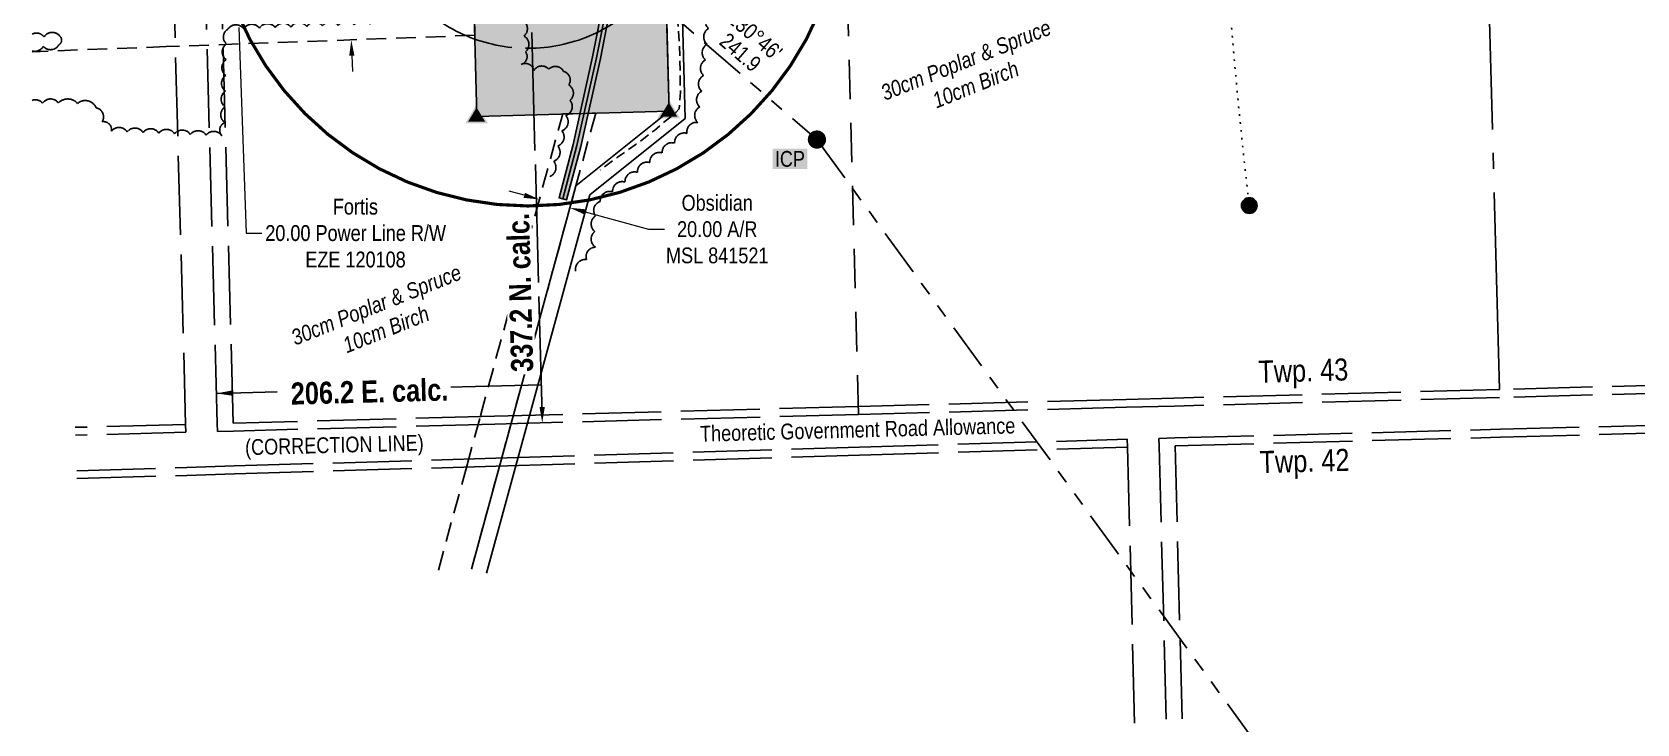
# Model space of a CAD drawing. Extents: x 624559 to 631602, y 5835336 to 5838851.
# Drawn here: x 625816 to 626833, y 5836910 to 5837348 of the extents above; entities that cross this region are included whole.
import ezdxf
from ezdxf.enums import TextEntityAlignment as Align

# ---------------------------------------------------------------- set-up
doc = ezdxf.new("R2010")
doc.units = 0
doc.header["$LTSCALE"] = 5
for name, pattern in [('0', [1, 1, 0]), ('foc-ACCESSROAD', [3.75, 2.5, -1.25]), ('foc-BUFFER', [16.75, 15, -1.75]), ('foc-COORDS', [16.75, 15, -1.75]), ('foc-DOT', [1, 0.2, -0.8]), ('foc-DRILLPATH', [14.75, 6, -1.75, 1.75, -1.75, 1.75, -1.75]), ('foc-LSD', [8, 5, -3]), ('foc-QUARTERLINE', [33, 25, -3, 2, -3]), ('foc-UNSURVEYED', [12.5, 10, -2.5]), ('UG_PIPE', [1.875, 1.25, -0.625])]:
    doc.linetypes.add(name, pattern=pattern)
for name, color, linetype in [('ABADATA-DRILL', 8, 'foc-DOT'), ('ABADATA-DRILL-T', 8, 'Continuous'), ('AS-PIPE-UG', 44, 'UG_PIPE'), ('AS-ROADS', 254, 'Continuous'), ('AUX-BUFFER', 7, 'foc-BUFFER'), ('C-AR', 13, 'foc-ACCESSROAD'), ('D-TXT', 6, 'Continuous'), ('F-RW', 190, 'Continuous'), ('L-BD', 7, 'Continuous'), ('L-MON', 1, 'Continuous'), ('L-ROAD-T', 7, 'Continuous'), ('L-SECLBL', 7, 'Continuous'), ('L-SECQ', 8, 'foc-QUARTERLINE'), ('L-SECTION-LSD', 7, 'foc-LSD'), ('L-USEC', 7, 'foc-UNSURVEYED'), ('P-OFFSETS', 7, 'foc-COORDS'), ('P-PDRILLPATH', 12, 'foc-DRILLPATH'), ('P-PROPOSED', 10, 'Continuous'), ('P-PROPOSED-H', 21, 'Continuous'), ('T-BUSH', 110, '0'), ('T-BUSH-T', 110, 'Continuous')]:
    doc.layers.add(name, color=color, linetype=linetype)
doc.layers.add('C-AR-T', color=13, linetype='Continuous', lineweight=9)
doc.layers.add('F-EZE-T', color=190, linetype='Continuous', lineweight=9)
doc.styles.add('80CG', font='ARIALN.TTF', dxfattribs={"height": 10})
doc.styles.add('80L', font='ARIALN.TTF', dxfattribs={"height": 10})
doc.styles.add('80LS', font='ARIALNI.TTF', dxfattribs={"height": 10})
doc.dimstyles.new('Compass 5 000', dxfattribs={"dimscale": 5, "dimtxt": 9, "dimasz": 2, "dimexe": 0.2, "dimexo": 0.0625, "dimgap": 0.5, "dimtad": 0, "dimtih": 1, "dimtoh": 1, "dimzin": 0, "dimdsep": 46, "dimtxsty": '80CG', "dimcen": 0.1, "dimse1": 1, "dimse2": 1, "dimclrd": 256, "dimclrt": 256, "dimaunit": 1, "dimadec": 4, "dimazin": 0, "dimtfac": 0.06, "dimtofl": 0, "dimtmove": 0, "dimatfit": 1, "dimfxl": 0.2, "dimtolj": 1, "dimtzin": 0, "dimlwd": -1, "dimarcsym": 0})

# ---------------------------------------------------------------- blocks, each defined once
blk = doc.blocks.new('LABEL_ROAD_THEORETIC')
at = {"layer": 'L-ROAD-T', "style": '80L'}
blk.add_text('Theoretic Government Road Allowance', height=10, dxfattribs=at).set_placement((0, 0), align=Align.MIDDLE_CENTER)
blk = doc.blocks.new('STRIA')
blk.add_hatch(color=255).paths.add_polyline_path([(-0.04, 1.52), (-1.47, -0.87), (1.39, -0.87)])
blk = doc.blocks.new('STRIAA')
blk.add_blockref('STRIA', (0, 0))
blk = doc.blocks.new('STRIB')
at = {"color": 1}
blk.add_solid([(-1.12, -0.67), (-0.04, 1.13), (1.04, -0.67)], dxfattribs=at)
blk = doc.blocks.new('STRIBB')
blk.add_blockref('STRIB', (0, 0))
blk = doc.blocks.new('STRICC')
for name in ['STRIAA', 'STRIBB']:
    blk.add_blockref(name, (0, 0))
blk = doc.blocks.new('fdspike')
blk.add_blockref('STRICC', (0, 0))
blk = doc.blocks.new('BH-Existing')
at = {"layer": 'ABADATA-DRILL-T'}
h = blk.add_hatch(color=256, dxfattribs=at)
h.dxf.hatch_style = 1
edge = h.paths.add_edge_path()
edge.add_arc((0, 0), 0.5, 0, 360)
blk.add_circle((0, 0), 0.5, dxfattribs=at)
blk = doc.blocks.new('plbh')
at = {"layer": 'L-MON'}
h = blk.add_hatch(color=255, dxfattribs=at)
h.dxf.hatch_style = 1
edge = h.paths.add_edge_path()
edge.add_arc((0, 0), 1.16, 0, 360)
h = blk.add_hatch(color=256, dxfattribs=at)
h.dxf.hatch_style = 1
h.paths.add_polyline_path([(-0.96, 0, 1), (0.96, 0, 1)])
h.paths.add_polyline_path([(0.91, 0, -1), (-0.91, 0, -1)], flags=16)
h.paths.add_polyline_path([(0.45, 0, -1), (-0.45, 0, -1)], flags=0)
h = blk.add_hatch(color=256, dxfattribs=at)
h.dxf.hatch_style = 1
h.paths.add_polyline_path([(-0.45, 0, 1), (0.45, 0, 1)])
h.paths.add_polyline_path([(0.4, 0, -1), (-0.4, 0, -1)], flags=16)
at = {"layer": 'L-MON', "color": 240}
for radius in [0.96, 0.91, 0.45, 0.4]:
    blk.add_circle((0, 0), radius, dxfattribs=at)
blk = doc.blocks.new('ICP_text')
at = {"color": 14, "insert": (-10.8, -0.5), "char_height": 10, "attachment_point": 5, "style": '80L', "bg_fill": 1, "box_fill_scale": 1.15, "bg_fill_color": 255, "bg_fill_transparency": 0}
blk.add_mtext_dynamic_manual_height_columns('ICP', width=19.07, gutter_width=47.5, heights=[0], dxfattribs=at)
blk = doc.blocks.new('*D79')
at = {"layer": 'C-AR-T', "transparency": 16777216}
for p, q in [((626013.7, 5837460.1), (626003.7, 5837460.1)), ((626016.5, 5837383.9), (626013.7, 5837460.1)), ((626018.4, 5837333.5), (626018.7, 5837323.5))]:
    blk.add_line(p, q, dxfattribs=at)
for points in [[(626018.2, 5837384), (626014.8, 5837383.8), (626016.9, 5837373.9)], [(626020, 5837333.5), (626016.7, 5837333.4), (626018, 5837343.5)]]:
    blk.add_solid(points, dxfattribs=at)
at = {"layer": 'C-AR-T', "transparency": 16777216, "insert": (625972.6, 5837460.1), "char_height": 10, "attachment_point": 5, "style": '80CG'}
blk.add_mtext('\\A1;Obsidian\\P30.48 A/R\\PMSL 12506', dxfattribs=at)
blk = doc.blocks.new('*D81')
at = {"layer": 'C-AR-T', "transparency": 16777216}
for p, q in [((626127.6, 5837244.9), (626118, 5837247.5)), ((626166.3, 5837234.4), (626206.5, 5837223.4)), ((626206.5, 5837223.4), (626216.5, 5837223.4))]:
    blk.add_line(p, q, dxfattribs=at)
for points in [[(626128.1, 5837246.5), (626127.2, 5837243.3), (626137.3, 5837242.3)], [(626166.7, 5837236), (626165.8, 5837232.8), (626156.6, 5837237)]]:
    blk.add_solid(points, dxfattribs=at)
at = {"layer": 'C-AR-T', "transparency": 16777216, "insert": (626250, 5837223.4), "char_height": 10, "attachment_point": 5, "style": '80CG'}
blk.add_mtext('\\A1;Obsidian\\P20.00 A/R\\PMSL 841521', dxfattribs=at)

msp = doc.modelspace()

# ---------------------------------------------------------------- hatches: boundary and pattern name
at = {"layer": 'AS-ROADS'}
h = msp.add_hatch(color=256, dxfattribs=at)
h.dxf.hatch_style = 1
h.paths.add_polyline_path([(626207.136, 5838043.135), (626208.235, 5838016.292), (626211.284, 5837907.673), (626215.249, 5837800.568), (626218.64, 5837693.696), (626220.812, 5837601.357), (626218.67, 5837565.85), (626211.028, 5837493.13), (626207.241, 5837464.571), (626195.298, 5837407.382), (626183.448, 5837370.033), (626175.899, 5837331.645), (626163.425, 5837275.861), (626154.533, 5837242.041), (626149.697, 5837243.313), (626158.565, 5837277.043), (626171.005, 5837332.673), (626178.596, 5837371.275), (626190.456, 5837408.652), (626202.309, 5837465.411), (626206.062, 5837493.72), (626213.686, 5837566.262), (626215.808, 5837601.449), (626213.642, 5837693.558), (626210.251, 5837800.396), (626206.286, 5837907.511), (626203.237, 5838016.12), (626202.14, 5838042.931)])
at = {"layer": 'P-PROPOSED-H'}
h = msp.add_hatch(color=256, dxfattribs=at)
h.dxf.hatch_style = 1
h.paths.add_polyline_path([(626219.471, 5837298.171), (626097.649, 5837294.974), (626095.523, 5837376.82), (626054.033, 5837375.265), (626050.932, 5837457.899), (626133.575, 5837544.918), (626197.644, 5837483.943), (626189.521, 5837419.06), (626204.738, 5837419.478), (626216.306, 5837419.837)])

# ---------------------------------------------------------------- linework, layer by layer
at = {"layer": 'ABADATA-DRILL', "flags": 128}
msp.add_lwpolyline([(626482.861, 5838842.671), (626482.774, 5838824.405), (626482.706, 5838805.446), (626482.757, 5838786.121), (626483.049, 5838767.142), (626483.538, 5838748.299), (626484.602, 5838729.66), (626486.293, 5838710.737), (626488.118, 5838692.049), (626489.969, 5838673.91), (626491.932, 5838655.715), (626494.172, 5838636.827), (626496.393, 5838617.938), (626498.43, 5838599.565), (626500.461, 5838581.011), (626502.452, 5838562.117), (626504.464, 5838543.152), (626506.16, 5838524.05), (626507.631, 5838505.132), (626509.009, 5838485.951), (626510.269, 5838466.707), (626511.459, 5838447.792), (626512.46, 5838428.491), (626513.447, 5838409.36), (626514.535, 5838390.142), (626515.563, 5838370.942), (626516.476, 5838351.589), (626517.248, 5838332.613), (626517.917, 5838313.374), (626518.686, 5838294.127), (626519.685, 5838274.917), (626520.774, 5838255.668), (626522.028, 5838236.645), (626523.407, 5838217.414), (626524.732, 5838198.352), (626526.041, 5838179.119), (626527.058, 5838159.939), (626527.806, 5838140.742), (626528.497, 5838121.444), (626529.048, 5838102.152), (626529.499, 5838082.807), (626529.91, 5838063.521), (626530.51, 5838044.22), (626531.401, 5838024.927), (626532.42, 5838005.676), (626533.617, 5837986.521), (626534.996, 5837967.31), (626536.415, 5837948.081), (626537.858, 5837929.082), (626539.316, 5837909.893), (626540.615, 5837890.67), (626541.749, 5837871.643), (626542.889, 5837852.366), (626544.134, 5837833.302), (626545.403, 5837814.059), (626546.498, 5837794.991), (626547.557, 5837775.742), (626548.706, 5837756.535), (626549.876, 5837737.269), (626551.084, 5837718.084), (626552.372, 5837698.861), (626553.748, 5837679.78), (626555.256, 5837660.573), (626556.794, 5837641.406), (626558.281, 5837622.228), (626559.65, 5837603.017), (626560.814, 5837583.971), (626561.951, 5837564.834), (626563.09, 5837545.587), (626564.217, 5837526.43), (626565.461, 5837507.396), (626566.752, 5837488.113), (626568.039, 5837468.95), (626569.325, 5837449.847), (626570.574, 5837430.602), (626571.79, 5837411.507), (626573.078, 5837392.314), (626574.438, 5837373.053), (626575.881, 5837354.044), (626577.471, 5837334.769), (626579.192, 5837315.507), (626581.028, 5837296.368), (626582.985, 5837277.233), (626585.029, 5837258.199), (626587.294, 5837238.391)], dxfattribs=at)
at = {"layer": 'AS-PIPE-UG', "flags": 128}
msp.add_lwpolyline([(626146, 5838048.602), (626151.573, 5838045.202), (626157.975, 5838036.351), (626166.708, 5838023.197), (626174.697, 5838009.67), (626178.697, 5838008.842), (626189.468, 5838006.625), (626221.021, 5838000.941), (626230.447, 5837999.722), (626233.821, 5837997.051), (626234.801, 5837991.904), (626234.462, 5837984.347), (626234.851, 5837956.484), (626235.735, 5837916.675), (626236.278, 5837884.748), (626237.54, 5837833.971), (626238.762, 5837776.648), (626239.719, 5837720.042), (626241.887, 5837654.879), (626242.597, 5837604.121), (626241.549, 5837580.528), (626239.384, 5837552.697), (626233.246, 5837508.282), (626226.88, 5837464.246), (626223.098, 5837411.099), (626224.38, 5837372.609), (626225.064, 5837354.206), (626226.009, 5837340.164), (626226.475, 5837323.654), (626226.656, 5837310.323), (626225.947, 5837299.662), (626223.646, 5837297.122), (626217.818, 5837292.592), (626210.127, 5837286.097), (626198.678, 5837277.24), (626186.865, 5837269.161), (626175.737, 5837260.867)], dxfattribs=at)
at = {"layer": 'AS-ROADS', "flags": 128}
for points in [[(626204.638, 5838043.033), (626205.736, 5838016.206), (626208.785, 5837907.592), (626212.75, 5837800.482), (626216.141, 5837693.627), (626218.31, 5837601.403), (626216.178, 5837566.056), (626208.545, 5837493.425), (626204.775, 5837464.991), (626192.877, 5837408.017), (626181.022, 5837370.654), (626173.452, 5837332.159), (626160.995, 5837276.452), (626152.115, 5837242.677)], [(626183.448, 5837370.033), (626175.899, 5837331.645), (626163.425, 5837275.861), (626154.533, 5837242.041), (626149.697, 5837243.313), (626158.565, 5837277.043), (626171.005, 5837332.673), (626178.596, 5837371.275)]]:
    msp.add_lwpolyline(points, dxfattribs=at)
at = {"layer": 'AUX-BUFFER', "color": 251, "linetype": 'foc-BUFFER', "const_width": 2, "flags": 128}
msp.add_lwpolyline([(626167.385, 5837634.629, 0.47029636), (625930.081, 5837438.139, 1), (626330.081, 5837438.139, 0.33327724), (626186.12, 5837630.127, 0.33327724)], format="xyb", dxfattribs=at)
at = {"layer": 'AUX-BUFFER', "color": 251, "linetype": 'foc-BUFFER'}
msp.add_circle((626130.081, 5837438.139), 100, dxfattribs=at)
at = {"layer": 'C-AR'}
msp.add_lwpolyline([(625815.646, 5837366.373), (625885.93, 5837369.008), (626095.557, 5837376.863), (626096.402, 5837346.405), (625900.702, 5837339.179), (625815.646, 5837335.967)], dxfattribs=at)
at = {"layer": 'C-AR', "elevation": 984.41}
msp.add_lwpolyline([(626073.203, 5837007.244), (626091.176, 5837073.198), (626099.884, 5837105.154), (626152.016, 5837296.47), (626172.944, 5837297.019), (626160.422, 5837250.981), (626094.117, 5837007.84)], dxfattribs=at)
at = {"layer": 'F-EZE-T'}
for p, q in [((625946.622, 5837351.246, 984.76), (625951.276, 5837220.822, 984.76)), ((625951.276, 5837220.822, 984.76), (625961.273, 5837220.822, 984.76))]:
    msp.add_line(p, q, dxfattribs=at)
at = {"layer": 'F-RW'}
for points in [[(626094.117, 5837007.84), (626160.422, 5837250.981), (626219.46, 5837298.24), (626216.883, 5837397.311), (626220.11, 5837421.161), (626241.069, 5837585.814), (626231.297, 5837999.199), (626201.794, 5837998.533), (626201.224, 5837998.52), (626191.235, 5837998.286), (626187.108, 5837998.187), (626171.243, 5837997.782), (626142.95, 5838045.009), (626057.958, 5838080.656), (626019.396, 5838105.368), (625996.827, 5838137.23), (625985.624, 5838176.914), (625980.164, 5838249.463)], [(626103.761, 5837005.21), (626169.21, 5837245.21), (626229.582, 5837293.538), (626226.897, 5837396.767), (626230.021, 5837419.86), (626251.08, 5837585.299), (626241.357, 5837999.428), (626241.054, 5838009.457), (626201.558, 5838008.527), (626200.991, 5838008.513), (626190.999, 5838008.278), (626186.862, 5838008.18), (626176.82, 5838007.924), (626149.84, 5838052.959), (626062.623, 5838089.54), (626026.428, 5838112.735), (626005.979, 5838141.603), (625995.517, 5838178.665), (625990.092, 5838250.744)]]:
    msp.add_lwpolyline(points, dxfattribs=at)
at = {"layer": 'L-SECQ'}
msp.add_line((626745.858, 5837121.8), (626724.647, 5837922.102), dxfattribs=at)
at = {"layer": 'L-SECTION-LSD'}
msp.add_line((626339.591, 5837105.967), (626295.89, 5838755.397), dxfattribs=at)
at = {"layer": 'L-USEC'}
for p, q in [((625901.586, 5837519.795), (625912.965, 5837099.657)), ((625933.063, 5837100.186), (625921.684, 5837520.324)), ((625943.119, 5837100.459), (625931.74, 5837520.596)), ((626745.858, 5837121.799), (626539.453, 5837116.312)), ((626929.764, 5837126.689), (626745.858, 5837121.799)), ((626929.897, 5837121.661), (626745.992, 5837116.771)), ((626339.458, 5837110.995), (626108.876, 5837104.865)), ((626509.3, 5837115.511), (626339.458, 5837110.995)), ((626509.434, 5837110.483), (626339.591, 5837105.967)), ((626539.453, 5837116.312), (626509.3, 5837115.511)), ((626539.587, 5837111.284), (626509.434, 5837110.483)), ((626745.992, 5837116.771), (626539.587, 5837111.284)), ((625912.965, 5837099.657), (625843.014, 5837097.785)), ((626108.876, 5837104.865), (625943.119, 5837100.459)), ((626109.01, 5837099.837), (625943.253, 5837095.43)), ((626108.876, 5837104.865), (626108.876, 5837104.865)), ((626339.591, 5837105.967), (626109.01, 5837099.837)), ((626746.527, 5837096.536), (626930.416, 5837101.433)), ((625913.1, 5837094.629), (625843.177, 5837092.758)), ((626340.134, 5837085.144), (626509.934, 5837090.234)), ((626540.105, 5837091.037), (626746.527, 5837096.536)), ((626540.239, 5837086.009), (626746.661, 5837091.507)), ((626746.661, 5837091.507), (626930.55, 5837096.405)), ((625943.841, 5837073.265), (626109.603, 5837078.234)), ((626109.603, 5837078.234), (626340.134, 5837085.144)), ((626109.754, 5837073.206), (626340.285, 5837080.116)), ((626340.285, 5837080.116), (626510.085, 5837085.206)), ((626510.085, 5837085.206), (626521.048, 5836662.234)), ((626541.145, 5836662.78), (626530.182, 5837085.748)), ((626551.202, 5836663.04), (626540.239, 5837086.009)), ((625843.908, 5837070.27), (625913.689, 5837072.362)), ((625844.072, 5837065.243), (625913.84, 5837067.334)), ((625913.689, 5837072.362), (625943.841, 5837073.265)), ((625913.84, 5837067.334), (625943.992, 5837068.237)), ((625943.992, 5837068.237), (626109.754, 5837073.206))]:
    msp.add_line(p, q, dxfattribs=at)
at = {"layer": 'L-USEC', "flags": 128}
for points in [[(625913.099, 5837094.636), (625912.965, 5837099.657)], [(625933.196, 5837095.165), (625933.063, 5837100.186)], [(625933.196, 5837095.165), (625943.253, 5837095.43)], [(626510.068, 5837085.213), (626509.934, 5837090.234)], [(626540.105, 5837091.037), (626530.048, 5837090.769)], [(626530.182, 5837085.748), (626530.048, 5837090.769)]]:
    msp.add_lwpolyline(points, dxfattribs=at)
at = {"layer": 'P-OFFSETS'}
for p, q in [((626138.916, 5837105.802), (626130.081, 5837438.139)), ((626138.412, 5837124.748), (625932.546, 5837119.276))]:
    msp.add_line(p, q, dxfattribs=at)
for points in [[(625942.462, 5837121.166), (625942.678, 5837117.839), (625932.546, 5837119.276)], [(626140.687, 5837110.641), (626137.353, 5837110.63), (626139.053, 5837100.635)]]:
    msp.add_solid(points, dxfattribs=at)
at = {"layer": 'P-PDRILLPATH'}
for p, q in [((626130.081, 5837438.139), (626313.19, 5837280.265)), ((626313.19, 5837280.265), (626595.19, 5836892.505))]:
    msp.add_line(p, q, dxfattribs=at)
at = {"layer": 'P-PROPOSED', "flags": 128}
msp.add_lwpolyline([(626219.471, 5837298.171), (626097.649, 5837294.974), (626095.523, 5837376.82), (626054.033, 5837375.265), (626050.932, 5837457.899), (626133.575, 5837544.918), (626197.644, 5837483.943), (626189.521, 5837419.06), (626204.738, 5837419.478), (626216.306, 5837419.837)], close=True, dxfattribs=at)
at = {"layer": 'T-BUSH', "flags": 128}
for points in [[(626160.248, 5837196.894, -0.52056705), (626167.12, 5837204.154, -0.52056705), (626172.867, 5837211.969, -0.52056705), (626172.477, 5837221.958, -0.52056705), (626172.828, 5837231.898, -0.52056705), (626175.803, 5837240.99, -0.52056705), (626183.666, 5837247.164, -0.52056705), (626191.528, 5837253.337, -0.52056705), (626199.391, 5837259.51, -0.52056705), (626207.253, 5837265.683, -0.52056705), (626215.116, 5837271.857, -0.52056705), (626222.978, 5837278.03, -0.52056705), (626230.841, 5837284.203, -0.52056705), (626237.71, 5837291.073, -0.52056705), (626238.922, 5837300.995, -0.52056705), (626240.134, 5837310.918, -0.52056705), (626241.347, 5837320.841, -0.52056705), (626242.559, 5837330.763, -0.52056705), (626243.559, 5837340.709, -0.52056705), (626244.528, 5837350.659, -0.52056705), (626245.498, 5837360.608, -0.52056705), (626244.519, 5837370.507, -0.52056705), (626243.002, 5837380.388, -0.52056705), (626241.486, 5837390.269, -0.52056705), (626239.969, 5837400.15, -0.52056705), (626238.453, 5837410.03, -0.52056705), (626236.937, 5837419.911, -0.52056705), (626235.877, 5837429.793, -0.52056705), (626237.329, 5837439.684, -0.52056705), (626238.781, 5837449.574, -0.52056705), (626240.233, 5837459.465, -0.52056705), (626241.686, 5837469.355, -0.52056705), (626243.138, 5837479.245, -0.52056705), (626244.59, 5837489.136, -0.52056705), (626246.042, 5837499.026, -0.52056705), (626247.494, 5837508.917, -0.52056705), (626248.946, 5837518.807, -0.52056705), (626250.399, 5837528.698, -0.52056705), (626251.851, 5837538.588, -0.52056705), (626253.303, 5837548.478, -0.52056705), (626254.552, 5837558.39, -0.52056705), (626255.154, 5837568.368, -0.52056705), (626255.757, 5837578.346, -0.52056705), (626256.359, 5837588.325, -0.52056705), (626256.885, 5837598.307, -0.52056705), (626257.371, 5837608.292, -0.52056705), (626262.978, 5837610.382, -0.52056705), (626272.293, 5837606.754, -0.52056705), (626281.608, 5837603.127, -0.52056705), (626290.923, 5837599.5, -0.52056705), (626300.239, 5837595.873, -0.52056705), (626308.991, 5837591.06, -0.52056705), (626317.689, 5837586.134, -0.52056705), (626326.388, 5837581.208, -0.52056705), (626335.036, 5837576.195, -0.52056705), (626343.673, 5837571.162, -0.52056705), (626352.31, 5837566.129, -0.52056705), (626360.89, 5837561, -0.52056705), (626368.482, 5837554.552, -0.52056705), (626375.806, 5837547.749, -0.52056705), (626383.131, 5837540.946, -0.52056705), (626392.801, 5837538.804, -0.52056705), (626402.796, 5837538.72, -0.52056705), (626412.792, 5837538.669, -0.52056705), (626422.77, 5837538.951, -0.52056705), (626432.701, 5837540.098, -0.52056705), (626442.631, 5837541.246, -0.52056705), (626452.412, 5837541.587, -0.52056705)], [(626143.774, 5837256.817, 0.52056705), (626146.348, 5837266.48, 0.52056705), (626148.922, 5837276.143, 0.52056705), (626151.496, 5837285.806, 0.52056705), (626154.07, 5837295.469, 0.52056705), (626156.644, 5837305.133, 0.52056705), (626155.852, 5837314.936, 0.52056705), (626152.574, 5837323.495, 0.52056705), (626143.257, 5837324.81, 0.52056705), (626133.67, 5837324.005, 0.52056705), (626125.749, 5837327.892, 0.52056705), (626128.451, 5837335.955, 0.52056705), (626127.514, 5837345.911, 0.52056705), (626126.576, 5837355.866, 0.52056705), (626119.568, 5837358.524, 0.52056705), (626109.608, 5837357.631, 0.52056705), (626099.648, 5837356.738, 0.52056705), (626089.688, 5837355.845, 0.52056705), (626079.703, 5837355.344, 0.52056705), (626069.711, 5837354.955, 0.52056705), (626059.718, 5837354.566, 0.52056705), (626049.726, 5837354.177, 0.52056705), (626039.733, 5837353.787, 0.52056705), (626029.741, 5837353.398, 0.52056705), (626019.748, 5837353.009, 0.52056705), (626009.756, 5837352.62, 0.52056705), (625999.762, 5837352.274, 0.52056705), (625989.768, 5837351.939, 0.52056705), (625979.773, 5837351.603, 0.52056705), (625969.779, 5837351.268, 0.52056705), (625959.785, 5837350.932, 0.52056705), (625949.79, 5837350.597, 0.52056705), (625939.796, 5837350.261, 0.52056705), (625938.889, 5837340.937, 0.52056705), (625938.664, 5837330.94, 0.52056705), (625938.438, 5837320.942, 0.52056705), (625938.213, 5837310.945, 0.52056705), (625937.987, 5837300.947, 0.52056705), (625937.762, 5837290.95, 0.52056705), (625935.927, 5837282.667, 0.52056705), (625925.936, 5837283.08, 0.52056705), (625915.944, 5837283.492, 0.52056705), (625905.953, 5837283.905, 0.52056705), (625895.961, 5837284.317, 0.52056705), (625885.97, 5837284.729, 0.52056705), (625875.978, 5837285.142, 0.52056705), (625865.987, 5837285.554, 0.52056705), (625860.114, 5837291.569, 0.52056705), (625856.172, 5837300.42, 0.52056705), (625844.479, 5837303.155, 0.43921393), (625832.302, 5837303.502, 0.52056705), (625822.321, 5837303.321, 0.31062957), (625815.646, 5837305.132, 0.31062957)], [(625815.646, 5837336.442, 0.35261143), (625822.732, 5837339.343, 0.52056705), (625832.675, 5837340.407, 0.52056705), (625833.253, 5837345.83, 0.52056705), (625823.262, 5837345.407, 0.36175403), (625815.646, 5837347.137, 0.36175403)]]:
    msp.add_lwpolyline(points, format="xyb", dxfattribs=at)

# ---------------------------------------------------------------- block references
at = {"color": 5, "xscale": 0.9992933248890303, "yscale": 0.9992933248890303, "zscale": 0.9992933248890303}
msp.add_blockref('ICP_text', (626306.868, 5837268.444), dxfattribs=at)
at = {"layer": 'ABADATA-DRILL-T', "xscale": 9.999999999999988, "yscale": 9.999999999999988, "zscale": 9.999999999999988}
msp.add_blockref('BH-Existing', (626587.294, 5837238.391), dxfattribs=at)
at = {"layer": 'L-MON'}
for name, p, xscale, yscale, zscale in [('fdspike', (626097.649, 5837294.974), 4.999999999999991, 4.999999999999991, 4.999999999999991), ('fdspike', (626219.471, 5837298.171), 4.999999999999991, 4.999999999999991, 4.999999999999991), ('plbh', (626313.19, 5837280.265), 4.998225049999987, 4.998225049999987, 4.998225049999987)]:
    msp.add_blockref(name, p, dxfattribs=dict(at, xscale=xscale, yscale=yscale, zscale=zscale))
at = {"layer": 'L-SECLBL', "rotation": 1.523017599418802}
msp.add_blockref('LABEL_ROAD_THEORETIC', (626339.016, 5837096.313), dxfattribs=at)

# ---------------------------------------------------------------- texts
at = {"layer": 'D-TXT', "color": 3, "char_height": 13.995, "attachment_point": 1, "rotation": 1.522853, "style": '80L'}
for s, insert in [('Twp. 43', (626592.841, 5837140.044)), ('Twp. 42', (626593.616, 5837082.719))]:
    msp.add_mtext_dynamic_manual_height_columns(s, width=101.4314, gutter_width=47.517, heights=[0], dxfattribs=dict(at, insert=insert))
at = {"layer": 'F-EZE-T', "style": '80CG'}
for s, height, p in [('Fortis', 9.9965, (626006.271, 5837232.675, 984.76)), ('Fortis', 9.9929, (626006.335, 5837232.768, 984.41)), ('20.00 Power Line R/W', 9.99645, (625963.452, 5837215.929, 984.76)), ('20.00 Power Line R/W', 9.9929, (625963.532, 5837216.028, 984.41)), ('EZE 120108', 9.9965, (625988.818, 5837199.163, 984.76)), ('EZE 120108', 9.9929, (625988.889, 5837199.267, 984.41))]:
    msp.add_text(s, height=height, dxfattribs=at).set_placement(p)
at = {"layer": 'L-BD', "style": '80L'}
for s, p in [("130°46'", (626273.992, 5837346.404)), ('241.9', (626264.69, 5837335.615))]:
    msp.add_text(s, height=9.9965, rotation=319.2325, dxfattribs=at).set_placement(p, align=Align.MIDDLE)
at = {"layer": 'L-ROAD-T', "style": '80L'}
msp.add_text('(CORRECTION LINE)', height=10, rotation=1.52272, dxfattribs=at).set_placement((626007.264, 5837086.614), align=Align.MIDDLE_CENTER)
at = {"layer": 'T-BUSH-T', "char_height": 10, "width": 120.91173, "attachment_point": 2, "rotation": 21.793926, "style": '80LS'}
for insert in [(626405.739, 5837335.336), (626031.938, 5837180.093)]:
    msp.add_mtext('30cm Poplar & Spruce\\P10cm Birch', dxfattribs=dict(at, insert=insert))

# ---------------------------------------------------------------- dimensions: what is measured, and where the dimension line sits
at = {"layer": 'C-AR-T'}
dim = msp.add_linear_dim(base=(626017.993, 5837343.464, 984.41), p1=(625975.045, 5837372.36, 984.41), p2=(625976.175, 5837341.913, 984.41), angle=272.124748, text='Obsidian\\P30.48 A/R\\PMSL 12506', dimstyle='Compass 5 000', dxfattribs=at)
dim.commit()
dim.dimension.update_dxf_attribs({"geometry": '*D79', "text_midpoint": (625972.569, 5837460.062, 984.41), "dimtype": 161})

# ---------------------------------------------------------------- next in the draw order: texts
at = {"layer": 'P-OFFSETS', "char_height": 10, "attachment_point": 5, "style": '80CG', "bg_fill": 3, "box_fill_scale": 1.15, "bg_fill_color": 256, "bg_fill_true_color": 256, "bg_fill_transparency": 0}
for s, insert, rotation in [('\\A1;{\\fArial Narrow|b1|i0|c0|p34;\\H1.4x;\\C14;337.2 N. calc.}', (626125.154, 5837183.282), 91.52272), ('\\A1;{\\fArial Narrow|b1|i0|c0|p34;\\H1.4x;\\C14;206.2 E. calc.}', (626029.57, 5837120.38), 1.52272)]:
    msp.add_mtext(s, dxfattribs=dict(at, insert=insert, rotation=rotation))

# ---------------------------------------------------------------- next in the draw order: dimensions: what is measured, and where the dimension line sits
at = {"layer": 'C-AR-T'}
dim = msp.add_linear_dim(base=(626156.609, 5837237.001), p1=(626089.248, 5837066.121, 984.41), p2=(626108.573, 5837060.851), angle=344.746218, text='Obsidian\\P20.00 A/R\\PMSL 841521', dimstyle='Compass 5 000', dxfattribs=at)
dim.commit()
dim.dimension.update_dxf_attribs({"geometry": '*D81', "text_midpoint": (626249.952, 5837223.408), "dimtype": 161})

doc.saveas('drawing.dxf')
